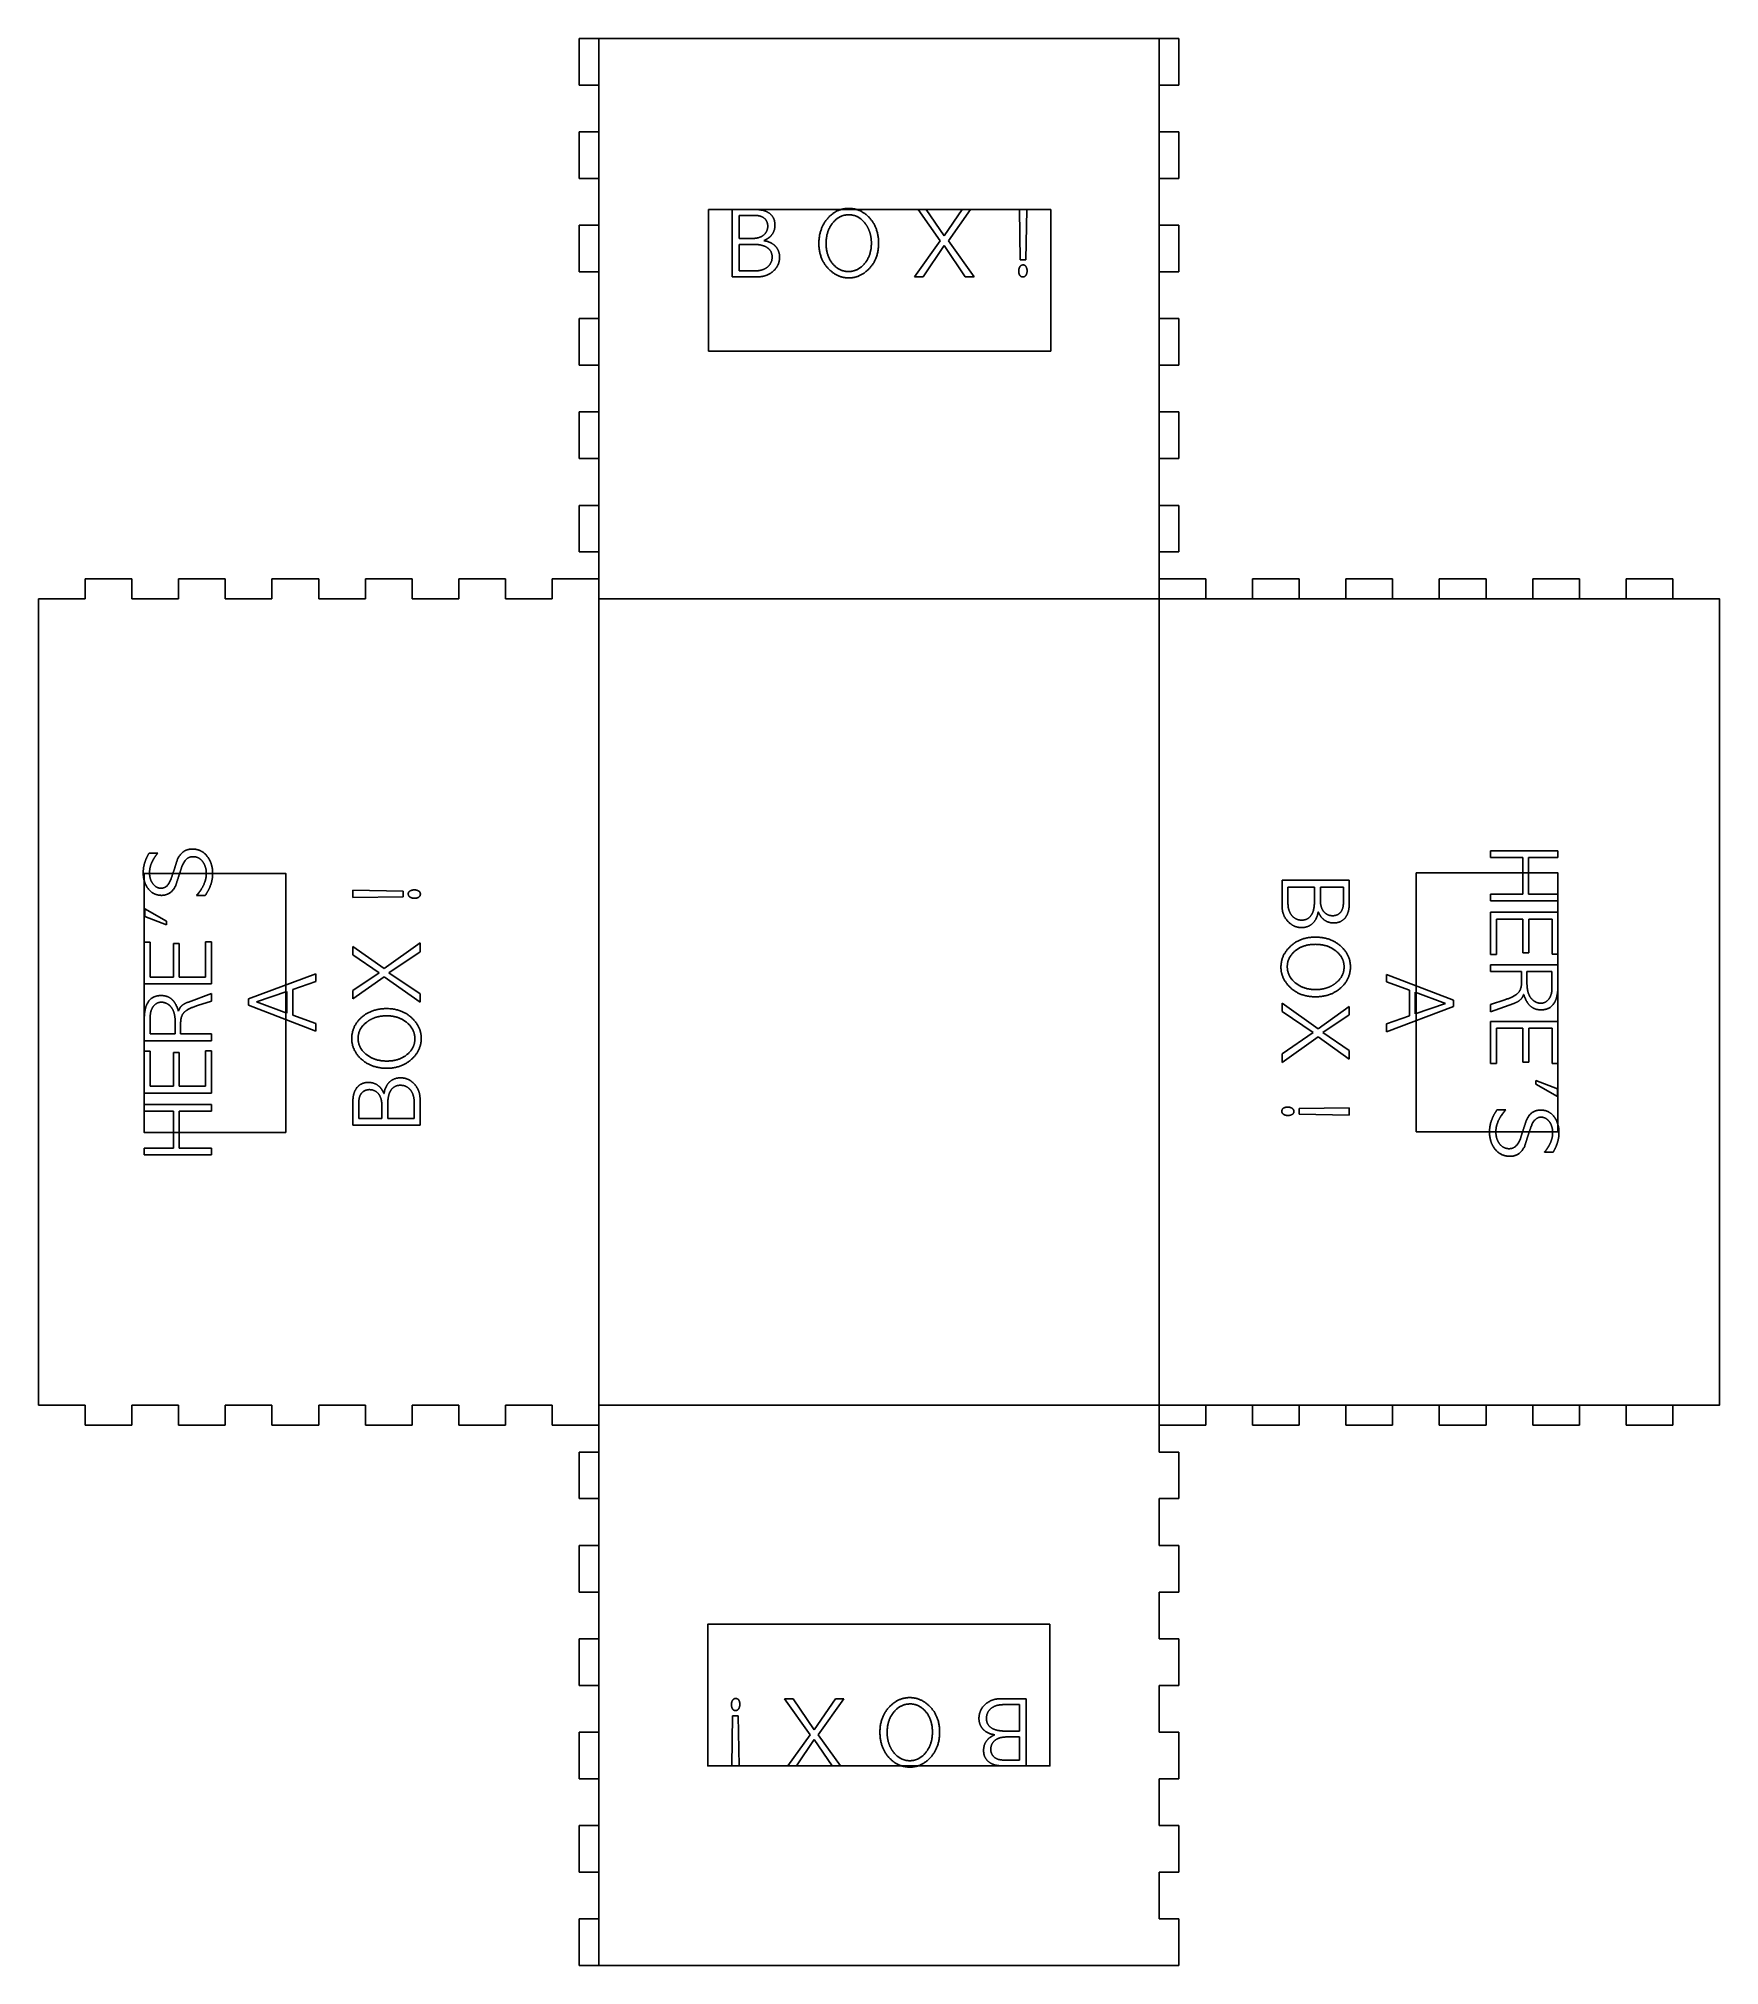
# Model space of a CAD drawing. Header units: millimetres. Extents: x -125 to 250, y -125 to 305.
import ezdxf

# ---------------------------------------------------------------- set-up
doc = ezdxf.new("R2010")
doc.units = ezdxf.units.MM
doc.layers.get('0').update_dxf_attribs({"linetype": 'CONTINUOUS'})

msp = doc.modelspace()

# ---------------------------------------------------------------- linework, layer by layer
for p, q in [((-4.4, 305), (0, 305)), ((-4.4, 294.58), (-4.4, 305)), ((129.4, 305), (125, 305)), ((129.4, 294.58), (129.4, 305)), ((0, 294.58), (-4.4, 294.58)), ((0, 284.17), (0, 294.58)), ((125, 284.17), (125, 294.58)), ((125, 294.58), (129.4, 294.58)), ((-4.4, 284.17), (0, 284.17)), ((-4.4, 273.75), (-4.4, 284.17)), ((129.4, 284.17), (125, 284.17)), ((129.4, 273.75), (129.4, 284.17)), ((0, 273.75), (-4.4, 273.75)), ((0, 263.33), (0, 273.75)), ((125, 263.33), (125, 273.75)), ((125, 273.75), (129.4, 273.75)), ((29.76, 266.84), (34.91, 266.84)), ((29.76, 251.84), (29.76, 266.84)), ((71.24, 266.84), (73.05, 266.84)), ((76.17, 259.88), (71.24, 266.84)), ((73.05, 266.84), (77.05, 260.95)), ((77.05, 260.95), (81.05, 266.84)), ((82.94, 266.84), (77.97, 259.88)), ((81.05, 266.84), (82.94, 266.84)), ((93.84, 266.84), (95.46, 266.84)), ((94.01, 255.63), (93.84, 266.84)), ((95.46, 266.84), (95.27, 255.63)), ((-4.4, 263.33), (0, 263.33)), ((-4.4, 252.92), (-4.4, 263.33)), ((34.81, 265.52), (31.27, 265.52)), ((31.27, 265.52), (31.27, 260.38)), ((129.4, 263.33), (125, 263.33)), ((129.4, 252.92), (129.4, 263.33)), ((31.27, 260.38), (34.12, 260.38)), ((34.54, 259.06), (31.27, 259.06)), ((31.27, 259.06), (31.27, 253.16)), ((70.45, 251.84), (76.17, 259.88)), ((77.05, 258.79), (72.34, 251.84)), ((81.76, 251.84), (77.05, 258.79)), ((77.97, 259.88), (83.73, 251.84)), ((95.27, 255.63), (94.01, 255.63)), ((0, 252.92), (-4.4, 252.92)), ((0, 242.5), (0, 252.92)), ((35.54, 251.84), (29.76, 251.84)), ((31.27, 253.16), (34.91, 253.16)), ((72.34, 251.84), (70.45, 251.84)), ((83.73, 251.84), (81.76, 251.84)), ((125, 242.5), (125, 252.92)), ((125, 252.92), (129.4, 252.92)), ((-4.4, 242.5), (0, 242.5)), ((-4.4, 232.08), (-4.4, 242.5)), ((129.4, 242.5), (125, 242.5)), ((129.4, 232.08), (129.4, 242.5)), ((0, 232.08), (-4.4, 232.08)), ((0, 221.67), (0, 232.08)), ((125, 221.67), (125, 232.08)), ((125, 232.08), (129.4, 232.08)), ((-4.4, 221.67), (0, 221.67)), ((-4.4, 211.25), (-4.4, 221.67)), ((129.4, 221.67), (125, 221.67)), ((129.4, 211.25), (129.4, 221.67)), ((0, 211.25), (-4.4, 211.25)), ((0, 200.83), (0, 211.25)), ((125, 200.83), (125, 211.25)), ((125, 211.25), (129.4, 211.25)), ((-4.4, 200.83), (0, 200.83)), ((-4.4, 190.42), (-4.4, 200.83)), ((129.4, 200.83), (125, 200.83)), ((129.4, 190.42), (129.4, 200.83)), ((0, 190.42), (-4.4, 190.42)), ((0, 180), (0, 190.42)), ((125, 180), (125, 190.42)), ((125, 190.42), (129.4, 190.42)), ((-114.58, 184.4), (-114.58, 180)), ((-104.17, 184.4), (-114.58, 184.4)), ((-104.17, 180), (-104.17, 184.4)), ((-93.75, 184.4), (-93.75, 180)), ((-83.33, 184.4), (-93.75, 184.4)), ((-83.33, 180), (-83.33, 184.4)), ((-72.92, 184.4), (-72.92, 180)), ((-62.5, 184.4), (-72.92, 184.4)), ((-62.5, 180), (-62.5, 184.4)), ((-52.08, 184.4), (-52.08, 180)), ((-41.67, 184.4), (-52.08, 184.4)), ((-41.67, 180), (-41.67, 184.4)), ((-31.25, 184.4), (-31.25, 180)), ((-20.83, 184.4), (-31.25, 184.4)), ((-20.83, 180), (-20.83, 184.4)), ((0, 184.4), (-10.42, 184.4)), ((-10.42, 184.4), (-10.42, 180)), ((0, 180), (0, 184.4)), ((125, 180), (125, 184.4)), ((125, 184.4), (135.42, 184.4)), ((135.42, 184.4), (135.42, 180)), ((145.83, 184.4), (156.25, 184.4)), ((145.83, 180), (145.83, 184.4)), ((156.25, 184.4), (156.25, 180)), ((166.67, 184.4), (177.08, 184.4)), ((166.67, 180), (166.67, 184.4)), ((177.08, 184.4), (177.08, 180)), ((187.5, 184.4), (197.92, 184.4)), ((187.5, 180), (187.5, 184.4)), ((197.92, 184.4), (197.92, 180)), ((208.33, 184.4), (218.75, 184.4)), ((208.33, 180), (208.33, 184.4)), ((218.75, 184.4), (218.75, 180)), ((229.17, 184.4), (239.58, 184.4)), ((229.17, 180), (229.17, 184.4)), ((239.58, 184.4), (239.58, 180)), ((-114.58, 180), (-125, 180)), ((-125, 180), (-125, 0)), ((-93.75, 180), (-104.17, 180)), ((-72.92, 180), (-83.33, 180)), ((-52.08, 180), (-62.5, 180)), ((-31.25, 180), (-41.67, 180)), ((-10.42, 180), (-20.83, 180)), ((135.42, 180), (145.83, 180)), ((156.25, 180), (166.67, 180)), ((177.08, 180), (187.5, 180)), ((197.92, 180), (208.33, 180)), ((218.75, 180), (229.17, 180)), ((239.58, 180), (250, 180)), ((-100.35, 123.19), (-98.42, 123.19)), ((198.95, 122.28), (198.95, 123.77)), ((198.95, 123.77), (213.95, 123.77)), ((206.15, 122.28), (198.95, 122.28)), ((206.15, 114.03), (206.15, 122.28)), ((213.95, 122.28), (207.41, 122.28)), ((207.41, 122.28), (207.41, 114.03)), ((213.95, 123.77), (213.95, 122.28)), ((152.42, 111.39), (152.42, 117.17)), ((152.42, 117.17), (167.42, 117.17)), ((167.42, 117.17), (167.42, 112.02)), ((-87.82, 113.76), (-89.77, 113.76)), ((-54.88, 113.31), (-54.88, 114.94)), ((-54.88, 114.94), (-43.66, 114.75)), ((-43.66, 113.49), (-54.88, 113.31)), ((-43.66, 114.75), (-43.66, 113.49)), ((159.64, 115.66), (153.74, 115.66)), ((153.74, 115.66), (153.74, 112.02)), ((159.64, 112.38), (159.64, 115.66)), ((166.1, 115.66), (160.96, 115.66)), ((160.96, 115.66), (160.96, 112.81)), ((166.1, 112.12), (166.1, 115.66)), ((198.95, 112.54), (198.95, 114.03)), ((198.95, 114.03), (206.15, 114.03)), ((213.95, 112.54), (198.95, 112.54)), ((207.41, 114.03), (213.95, 114.03)), ((213.95, 114.03), (213.95, 112.54)), ((-101.31, 109.05), (-101.31, 110.77)), ((-101.31, 110.77), (-96.47, 108.01)), ((-96.47, 107.21), (-101.31, 109.05)), ((-96.47, 108.01), (-96.47, 107.21)), ((198.95, 100.61), (198.95, 110.01)), ((198.95, 110.01), (213.97, 110.01)), ((206.15, 108.5), (200.27, 108.5)), ((200.27, 108.5), (200.27, 100.61)), ((206.15, 100.96), (206.15, 108.5)), ((212.65, 108.5), (207.47, 108.5)), ((207.47, 108.5), (207.47, 100.96)), ((212.65, 100.67), (212.65, 108.5)), ((213.97, 110.01), (213.97, 100.67)), ((-101.42, 94.04), (-101.42, 103.38)), ((-101.42, 103.38), (-100.1, 103.38)), ((-100.1, 103.38), (-100.1, 95.56)), ((-87.73, 95.56), (-87.73, 103.44)), ((-87.73, 103.44), (-86.41, 103.44)), ((-86.41, 103.44), (-86.41, 94.04)), ((-47.91, 97.45), (-39.88, 103.2)), ((-39.88, 103.2), (-39.88, 101.23)), ((-94.92, 95.56), (-94.92, 103.09)), ((-94.92, 103.09), (-93.6, 103.09)), ((-93.6, 103.09), (-93.6, 95.56)), ((-54.88, 100.53), (-54.88, 102.42)), ((-54.88, 102.42), (-47.91, 97.45)), ((-48.98, 96.53), (-54.88, 100.53)), ((-39.88, 101.23), (-46.82, 96.53)), ((200.27, 100.61), (198.95, 100.61)), ((207.47, 100.96), (206.15, 100.96)), ((213.97, 100.67), (212.65, 100.67)), ((-100.1, 95.56), (-94.92, 95.56)), ((-93.6, 95.56), (-87.73, 95.56)), ((-78.14, 90.73), (-63.14, 96.32)), ((-63.14, 96.32), (-63.14, 94.56)), ((-54.88, 92.53), (-48.98, 96.53)), ((-47.91, 95.65), (-54.88, 90.71)), ((-39.88, 89.93), (-47.91, 95.65)), ((-46.82, 96.53), (-39.88, 91.82)), ((175.69, 94.5), (175.69, 96.17)), ((175.69, 96.17), (190.69, 90.43)), ((198.95, 96.8), (198.95, 98.31)), ((198.95, 98.31), (213.95, 98.31)), ((205.86, 96.8), (198.95, 96.8)), ((205.86, 94.58), (205.86, 96.8)), ((212.63, 96.8), (207.05, 96.8)), ((207.05, 96.8), (207.05, 94.51)), ((212.63, 93.07), (212.63, 96.8)), ((213.95, 98.31), (213.95, 93.36)), ((-86.41, 94.04), (-101.42, 94.04)), ((-91.57, 90), (-86.41, 91.92)), ((-86.41, 91.92), (-86.41, 90.21)), ((-78.14, 89.26), (-78.14, 90.73)), ((-69.59, 92.34), (-76.34, 90.02)), ((-69.59, 87.52), (-69.59, 92.34)), ((-63.14, 94.56), (-68.27, 92.76)), ((-68.27, 92.76), (-68.27, 87.06)), ((-54.88, 90.71), (-54.88, 92.53)), ((-39.88, 91.82), (-39.88, 89.93)), ((180.82, 92.63), (175.69, 94.5)), ((180.82, 86.93), (180.82, 92.63)), ((188.89, 89.66), (182.14, 92.17)), ((182.14, 92.17), (182.14, 87.35)), ((190.69, 90.43), (190.69, 88.96)), ((198.95, 89.47), (202.09, 90.47)), ((-101.41, 81.37), (-101.41, 86.33)), ((-100.09, 86.62), (-100.09, 82.89)), ((-86.41, 90.21), (-89.54, 89.22)), ((-63.14, 83.52), (-78.14, 89.26)), ((-76.34, 90.02), (-69.59, 87.52)), ((-68.27, 87.06), (-63.14, 85.18)), ((152.42, 87.87), (152.42, 89.76)), ((152.42, 89.76), (160.46, 84.04)), ((159.37, 83.16), (152.42, 87.87)), ((160.46, 84.04), (167.42, 88.98)), ((167.42, 87.16), (161.53, 83.16)), ((167.42, 88.98), (167.42, 87.16)), ((190.69, 88.96), (175.69, 83.37)), ((175.69, 85.13), (180.82, 86.93)), ((182.14, 87.35), (188.89, 89.66)), ((204.12, 89.69), (198.95, 87.77)), ((198.95, 87.77), (198.95, 89.47)), ((-100.09, 82.89), (-94.5, 82.89)), ((-94.5, 82.89), (-94.5, 85.18)), ((-93.31, 85.11), (-93.31, 82.89)), ((-93.31, 82.89), (-86.41, 82.89)), ((-86.41, 82.89), (-86.41, 81.37)), ((-63.14, 85.18), (-63.14, 83.52)), ((152.42, 78.45), (159.37, 83.16)), ((160.46, 82.24), (152.42, 76.48)), ((167.42, 77.27), (160.46, 82.24)), ((161.53, 83.16), (167.42, 79.16)), ((175.69, 83.37), (175.69, 85.13)), ((198.95, 76.25), (198.95, 85.64)), ((198.95, 85.64), (213.97, 85.64)), ((206.15, 84.13), (200.27, 84.13)), ((200.27, 84.13), (200.27, 76.25)), ((206.15, 76.59), (206.15, 84.13)), ((212.65, 84.13), (207.47, 84.13)), ((207.47, 84.13), (207.47, 76.59)), ((212.65, 76.31), (212.65, 84.13)), ((213.97, 85.64), (213.97, 76.31)), ((-101.42, 69.68), (-101.42, 79.02)), ((-101.42, 79.02), (-100.1, 79.02)), ((-86.41, 81.37), (-101.41, 81.37)), ((-100.1, 79.02), (-100.1, 71.19)), ((-94.92, 71.19), (-94.92, 78.73)), ((-94.92, 78.73), (-93.6, 78.73)), ((-93.6, 78.73), (-93.6, 71.19)), ((-87.73, 71.19), (-87.73, 79.07)), ((-87.73, 79.07), (-86.41, 79.07)), ((-86.41, 79.07), (-86.41, 69.68)), ((152.42, 76.48), (152.42, 78.45)), ((167.42, 79.16), (167.42, 77.27)), ((200.27, 76.25), (198.95, 76.25)), ((207.47, 76.59), (206.15, 76.59)), ((213.97, 76.31), (212.65, 76.31)), ((-86.41, 69.68), (-101.42, 69.68)), ((-100.1, 71.19), (-94.92, 71.19)), ((-93.6, 71.19), (-87.73, 71.19)), ((209.02, 71.67), (209.02, 72.48)), ((209.02, 72.48), (213.86, 70.64)), ((213.86, 68.92), (209.02, 71.67)), ((213.86, 70.64), (213.86, 68.92)), ((-101.41, 65.66), (-101.41, 67.15)), ((-101.41, 67.15), (-86.41, 67.15)), ((-94.86, 65.66), (-101.41, 65.66)), ((-94.86, 57.41), (-94.86, 65.66)), ((-86.41, 65.66), (-93.6, 65.66)), ((-93.6, 65.66), (-93.6, 57.41)), ((-86.41, 67.15), (-86.41, 65.66)), ((-54.88, 62.52), (-54.88, 67.67)), ((-53.55, 67.57), (-53.55, 64.03)), ((-48.41, 64.03), (-48.41, 66.88)), ((-47.09, 67.3), (-47.09, 64.03)), ((-41.2, 64.03), (-41.2, 67.67)), ((-39.88, 68.3), (-39.88, 62.52)), ((156.21, 66.2), (167.42, 66.37)), ((156.21, 64.94), (156.21, 66.2)), ((167.42, 64.75), (156.21, 64.94)), ((167.42, 66.37), (167.42, 64.75)), ((200.37, 65.93), (202.32, 65.93)), ((-39.88, 62.52), (-54.88, 62.52)), ((-53.55, 64.03), (-48.41, 64.03)), ((-47.09, 64.03), (-41.2, 64.03)), ((-101.41, 55.92), (-101.41, 57.41)), ((-101.41, 57.41), (-94.86, 57.41)), ((-86.41, 55.92), (-101.41, 55.92)), ((-93.6, 57.41), (-86.41, 57.41)), ((-86.41, 57.41), (-86.41, 55.92)), ((212.9, 56.5), (210.97, 56.5)), ((-114.58, 0), (-125, 0)), ((-114.58, -4.4), (-114.58, 0)), ((-93.75, 0), (-104.17, 0)), ((-104.17, 0), (-104.17, -4.4)), ((-93.75, -4.4), (-93.75, 0)), ((-72.92, 0), (-83.33, 0)), ((-83.33, 0), (-83.33, -4.4)), ((-72.92, -4.4), (-72.92, 0)), ((-62.5, 0), (-62.5, -4.4)), ((-52.08, 0), (-62.5, 0)), ((-52.08, -4.4), (-52.08, 0)), ((-31.25, 0), (-41.67, 0)), ((-41.67, 0), (-41.67, -4.4)), ((-31.25, -4.4), (-31.25, 0)), ((-10.42, 0), (-20.83, 0)), ((-20.83, 0), (-20.83, -4.4)), ((-10.42, -4.4), (-10.42, 0)), ((0, 0), (0, -10.42)), ((125, 0), (0, 0)), ((0, 0), (0, -4.4)), ((0, 0), (0, -125)), ((60, 0), (62.5, 0)), ((125, 0), (125, -10.42)), ((125, 0), (125, -4.4)), ((135.42, 0), (145.83, 0)), ((135.42, -4.4), (135.42, 0)), ((145.83, 0), (145.83, -4.4)), ((156.25, -4.4), (156.25, 0)), ((156.25, 0), (166.67, 0)), ((166.67, 0), (166.67, -4.4)), ((177.08, 0), (187.5, 0)), ((177.08, -4.4), (177.08, 0)), ((187.5, 0), (187.5, -4.4)), ((197.92, 0), (208.33, 0)), ((197.92, -4.4), (197.92, 0)), ((208.33, 0), (208.33, -4.4)), ((218.75, 0), (229.17, 0)), ((218.75, -4.4), (218.75, 0)), ((229.17, 0), (229.17, -4.4)), ((239.58, 0), (250, 0)), ((239.58, -4.4), (239.58, 0)), ((-104.17, -4.4), (-114.58, -4.4)), ((-83.33, -4.4), (-93.75, -4.4)), ((-62.5, -4.4), (-72.92, -4.4)), ((-41.67, -4.4), (-52.08, -4.4)), ((-20.83, -4.4), (-31.25, -4.4)), ((0, -4.4), (-10.42, -4.4)), ((125, -4.4), (135.42, -4.4)), ((145.83, -4.4), (156.25, -4.4)), ((166.67, -4.4), (177.08, -4.4)), ((187.5, -4.4), (197.92, -4.4)), ((208.33, -4.4), (218.75, -4.4)), ((229.17, -4.4), (239.58, -4.4)), ((0, -10.42), (-4.4, -10.42)), ((-4.4, -10.42), (-4.4, -20.83)), ((125, -10.42), (129.4, -10.42)), ((129.4, -10.42), (129.4, -20.83)), ((-4.4, -20.83), (0, -20.83)), ((0, -20.83), (0, -31.25)), ((125, -20.83), (125, -31.25)), ((129.4, -20.83), (125, -20.83)), ((-4.4, -31.25), (-4.4, -41.67)), ((0, -31.25), (-4.4, -31.25)), ((125, -31.25), (129.4, -31.25)), ((129.4, -31.25), (129.4, -41.67)), ((-4.4, -41.67), (0, -41.67)), ((0, -41.67), (0, -52.08)), ((129.4, -41.67), (125, -41.67)), ((125, -41.67), (125, -52.08)), ((-4.4, -52.08), (-4.4, -62.5)), ((0, -52.08), (-4.4, -52.08)), ((125, -52.08), (129.4, -52.08)), ((129.4, -52.08), (129.4, -62.5)), ((-4.4, -62.5), (0, -62.5)), ((0, -62.5), (0, -72.92)), ((129.4, -62.5), (125, -62.5)), ((125, -62.5), (125, -72.92)), ((47.15, -73.51), (41.39, -65.48)), ((41.39, -65.48), (43.36, -65.48)), ((43.36, -65.48), (48.07, -72.42)), ((48.07, -72.42), (52.78, -65.48)), ((54.67, -65.48), (48.95, -73.51)), ((52.78, -65.48), (54.67, -65.48)), ((89.58, -65.48), (95.36, -65.48)), ((93.85, -66.8), (90.22, -66.8)), ((93.85, -72.69), (93.85, -66.8)), ((95.36, -65.48), (95.36, -80.48)), ((0, -72.92), (-4.4, -72.92)), ((-4.4, -72.92), (-4.4, -83.33)), ((29.66, -80.48), (29.85, -69.27)), ((29.85, -69.27), (31.11, -69.27)), ((31.11, -69.27), (31.28, -80.48)), ((90.58, -72.69), (93.85, -72.69)), ((125, -72.92), (129.4, -72.92)), ((129.4, -72.92), (129.4, -83.33)), ((42.18, -80.48), (47.15, -73.51)), ((48.07, -74.58), (44.07, -80.48)), ((52.07, -80.48), (48.07, -74.58)), ((48.95, -73.51), (53.89, -80.48)), ((93.85, -74.01), (91, -74.01)), ((93.85, -79.16), (93.85, -74.01)), ((31.28, -80.48), (29.66, -80.48)), ((44.07, -80.48), (42.18, -80.48)), ((53.89, -80.48), (52.07, -80.48)), ((95.36, -80.48), (90.22, -80.48)), ((90.31, -79.16), (93.85, -79.16)), ((-4.4, -83.33), (0, -83.33)), ((0, -83.33), (0, -93.75)), ((125, -83.33), (125, -93.75)), ((129.4, -83.33), (125, -83.33)), ((0, -93.75), (-4.4, -93.75)), ((-4.4, -93.75), (-4.4, -104.17)), ((125, -93.75), (129.4, -93.75)), ((129.4, -93.75), (129.4, -104.17)), ((-4.4, -104.17), (0, -104.17)), ((0, -104.17), (0, -114.58)), ((125, -104.17), (125, -114.58)), ((129.4, -104.17), (125, -104.17)), ((0, -114.58), (-4.4, -114.58)), ((-4.4, -114.58), (-4.4, -125)), ((125, -114.58), (129.4, -114.58)), ((129.4, -114.58), (129.4, -125)), ((-4.4, -125), (0, -125)), ((0, -125), (125, -125)), ((129.4, -125), (125, -125))]:
    msp.add_line(p, q)
for points in [[(0, 0), (125, 0), (125, 180), (250, 180), (250, 0), (125, 0), (125, 180), (0, 180), (0, 305), (125, 305), (125, 180), (0, 180)], [(24.48, 235.24), (100.82, 235.24), (100.82, 266.84), (24.48, 266.84)], [(-69.8, 60.87), (-69.8, 118.65), (-101.41, 118.65), (-101.41, 60.87)], [(182.35, 118.81), (182.35, 61.04), (213.95, 61.04), (213.95, 118.81)], [(100.64, -48.87), (24.3, -48.87), (24.3, -80.48), (100.64, -80.48)]]:
    msp.add_lwpolyline(points, close=True)
for points in [[(34.91, 266.84), (36.84, 266.84), (37.97, 266.06)], [(51.1, 264.93), (53.05, 267.09), (55.73, 267.09)], [(55.73, 267.09), (58.45, 267.09), (60.4, 264.97)], [(37.03, 264.8), (36.25, 265.52), (34.81, 265.52)], [(36.76, 261.14), (37.68, 261.93), (37.68, 263.15)], [(37.68, 263.15), (37.68, 264.11), (37.03, 264.8)], [(37.97, 266.06), (39.29, 265.12), (39.29, 263.38)], [(39.29, 263.38), (39.29, 261.93), (38.35, 260.93)], [(49.09, 259.3), (49.09, 262.63), (51.1, 264.93)], [(52.15, 263.82), (50.7, 262), (50.7, 259.29)], [(55.75, 265.68), (53.63, 265.68), (52.15, 263.82)], [(59.35, 263.82), (57.89, 265.68), (55.75, 265.68)], [(60.44, 261.77), (60.07, 262.9), (59.35, 263.82)], [(60.4, 264.97), (62.41, 262.73), (62.41, 259.32)], [(34.12, 260.38), (35.84, 260.38), (36.76, 261.14)], [(37.58, 258.33), (36.53, 259.06), (34.54, 259.06)], [(37.68, 260.38), (37.3, 260.13), (36.8, 259.9)], [(36.8, 259.9), (38.77, 259.57), (39.65, 258.35)], [(38.66, 256.22), (38.66, 257.6), (37.58, 258.33)], [(38.35, 260.93), (38.08, 260.62), (37.68, 260.38)], [(39.65, 258.35), (40.32, 257.41), (40.32, 256.24)], [(51.23, 253.62), (49.09, 255.82), (49.09, 259.3)], [(50.7, 259.29), (50.7, 256.45), (52.23, 254.67)], [(59.29, 254.79), (60.8, 256.61), (60.8, 259.32)], [(62.41, 259.32), (62.41, 255.78), (60.23, 253.58)], [(60.8, 259.32), (60.8, 260.64), (60.44, 261.77)], [(34.91, 253.16), (36.55, 253.16), (37.6, 253.99)], [(37.6, 253.99), (38.66, 254.87), (38.66, 256.22)], [(40.32, 256.24), (40.32, 254.35), (38.89, 253.09)], [(52.23, 254.67), (53.66, 253.01), (55.67, 253.01)], [(55.67, 253.01), (57.8, 253.01), (59.29, 254.79)], [(93.67, 253.07), (93.67, 253.64), (93.91, 254.06)], [(93.91, 254.06), (94.16, 254.48), (94.66, 254.48)], [(94.66, 254.48), (95.1, 254.48), (95.31, 254.06)], [(95.31, 254.06), (95.54, 253.66), (95.54, 253.16)], [(38.89, 253.09), (37.51, 251.84), (35.54, 251.84)], [(55.79, 251.59), (53.19, 251.59), (51.23, 253.62)], [(60.23, 253.58), (58.29, 251.59), (55.79, 251.59)], [(93.9, 252.17), (93.67, 252.57), (93.67, 253.07)], [(94.6, 251.79), (94.14, 251.79), (93.9, 252.17)], [(95.29, 252.19), (95.04, 251.79), (94.6, 251.79)], [(95.54, 253.16), (95.54, 252.59), (95.29, 252.19)], [(-101.65, 118.85), (-101.65, 120.19), (-101.16, 121.53)], [(-101.16, 121.53), (-100.93, 122.21), (-100.35, 123.19)], [(-99.7, 121.18), (-100.24, 120.03), (-100.24, 118.85)], [(-99.17, 122.18), (-99.49, 121.68), (-99.7, 121.18)], [(-98.42, 123.19), (-98.84, 122.69), (-99.17, 122.18)], [(-94.67, 119.73), (-94.35, 120.78), (-94, 121.85)], [(-94, 121.85), (-92.91, 124.13), (-90.75, 124.13)], [(-90.54, 122.43), (-92.18, 122.43), (-93.04, 120.21)], [(-90.75, 124.13), (-88.64, 124.13), (-87.36, 122.5)], [(-88.34, 121.26), (-89.18, 122.43), (-90.54, 122.43)], [(-87.57, 118.68), (-87.57, 120.21), (-88.34, 121.26)], [(-87.36, 122.5), (-86.16, 120.95), (-86.16, 118.66)], [(-100.49, 115.21), (-101.65, 116.67), (-101.65, 118.85)], [(-100.24, 118.85), (-100.24, 117.36), (-99.49, 116.38)], [(-99.49, 116.38), (-98.73, 115.38), (-97.67, 115.38)], [(-97.67, 115.38), (-96.14, 115.38), (-95.38, 117.64)], [(-95.38, 117.64), (-95.02, 118.69), (-94.67, 119.73)], [(-93.71, 118.1), (-94.06, 117.07), (-94.38, 116.03)], [(-93.04, 120.21), (-93.37, 119.13), (-93.71, 118.1)], [(-89.77, 113.76), (-88.45, 115.23), (-87.92, 116.74)], [(-87.92, 116.74), (-87.73, 117.24), (-87.65, 117.72)], [(-87.65, 117.72), (-87.57, 118.2), (-87.57, 118.68)], [(-86.16, 118.66), (-86.16, 117.13), (-86.75, 115.71)], [(-97.56, 113.8), (-99.36, 113.8), (-100.49, 115.21)], [(-94.38, 116.03), (-95.42, 113.8), (-97.56, 113.8)], [(-86.75, 115.71), (-87.08, 114.89), (-87.82, 113.76)], [(-42.52, 114.14), (-42.52, 114.58), (-42.09, 114.79)], [(-42.09, 113.39), (-42.52, 113.64), (-42.52, 114.14)], [(-42.09, 114.79), (-41.69, 115.02), (-41.2, 115.02)], [(-41.1, 113.14), (-41.67, 113.14), (-42.09, 113.39)], [(-41.2, 115.02), (-40.62, 115.02), (-40.22, 114.77)], [(-40.2, 113.37), (-40.6, 113.14), (-41.1, 113.14)], [(-40.22, 114.77), (-39.82, 114.52), (-39.82, 114.08)], [(-39.82, 114.08), (-39.82, 113.62), (-40.2, 113.37)], [(153.74, 112.02), (153.74, 110.38), (154.57, 109.32)], [(158.91, 109.34), (159.64, 110.39), (159.64, 112.38)], [(160.96, 112.81), (160.96, 111.08), (161.72, 110.16)], [(165.38, 109.9), (166.1, 110.68), (166.1, 112.12)], [(167.42, 112.02), (167.42, 110.09), (166.64, 108.96)], [(153.67, 108.04), (152.42, 109.42), (152.42, 111.39)], [(156.82, 106.61), (154.93, 106.61), (153.67, 108.04)], [(154.57, 109.32), (155.45, 108.27), (156.8, 108.27)], [(156.8, 108.27), (158.18, 108.27), (158.91, 109.34)], [(160.48, 110.13), (160.15, 108.16), (158.93, 107.28)], [(160.96, 109.25), (160.71, 109.63), (160.48, 110.13)], [(161.51, 108.58), (161.2, 108.84), (160.96, 109.25)], [(163.96, 107.64), (162.51, 107.64), (161.51, 108.58)], [(161.72, 110.16), (162.51, 109.25), (163.73, 109.25)], [(163.73, 109.25), (164.69, 109.25), (165.38, 109.9)], [(166.64, 108.96), (165.7, 107.64), (163.96, 107.64)], [(154.2, 102.34), (156.4, 104.48), (159.88, 104.48)], [(158.93, 107.28), (157.99, 106.61), (156.82, 106.61)], [(159.88, 104.48), (163.21, 104.48), (165.51, 102.47)], [(152.17, 97.78), (152.17, 100.38), (154.2, 102.34)], [(155.25, 101.34), (153.59, 99.91), (153.59, 97.9)], [(159.87, 102.87), (157.03, 102.87), (155.25, 101.34)], [(164.4, 101.42), (162.58, 102.87), (159.87, 102.87)], [(166.26, 97.82), (166.26, 99.94), (164.4, 101.42)], [(165.51, 102.47), (167.67, 100.52), (167.67, 97.84)], [(154.16, 93.34), (152.17, 95.28), (152.17, 97.78)], [(153.59, 97.9), (153.59, 95.77), (155.37, 94.28)], [(164.4, 94.22), (166.26, 95.68), (166.26, 97.82)], [(167.67, 97.84), (167.67, 95.12), (165.55, 93.17)], [(-100.76, 89.62), (-99.84, 91.44), (-97.69, 91.44)], [(-97.69, 91.44), (-96.22, 91.44), (-95.28, 90.62)], [(-95.28, 90.62), (-94.35, 89.79), (-93.79, 87.97)], [(159.9, 91.16), (156.36, 91.16), (154.16, 93.34)], [(155.37, 94.28), (157.19, 92.77), (159.9, 92.77)], [(165.55, 93.17), (163.31, 91.16), (159.9, 91.16)], [(159.9, 92.77), (161.22, 92.77), (162.35, 93.13)], [(162.35, 93.13), (163.48, 93.5), (164.4, 94.22)], [(202.09, 90.47), (204.44, 91.25), (205.17, 92.12)], [(205.8, 90.74), (205.23, 90.07), (204.12, 89.69)], [(205.17, 92.12), (205.86, 92.86), (205.86, 94.58)], [(206.07, 91.14), (205.96, 90.89), (205.8, 90.74)], [(206.34, 91.71), (206.2, 91.39), (206.07, 91.14)], [(207.83, 89.07), (206.89, 89.9), (206.34, 91.71)], [(207.05, 94.51), (207.05, 93.13), (207.3, 92.19)], [(207.3, 92.19), (207.56, 91.24), (208.14, 90.64)], [(208.14, 90.64), (208.5, 90.24), (209.04, 89.99)], [(210.13, 89.72), (211.18, 89.72), (211.87, 90.58)], [(211.87, 90.58), (212.63, 91.52), (212.63, 93.07)], [(213.95, 93.36), (213.95, 91.37), (213.3, 90.07)], [(-101.41, 86.33), (-101.41, 88.32), (-100.76, 89.62)], [(-99.32, 89.1), (-100.09, 88.17), (-100.09, 86.62)], [(-97.58, 89.96), (-98.63, 89.96), (-99.32, 89.1)], [(-96.49, 89.7), (-97.02, 89.96), (-97.58, 89.96)], [(-95.59, 89.05), (-95.95, 89.45), (-96.49, 89.7)], [(-94.75, 87.5), (-95.02, 88.45), (-95.59, 89.05)], [(-94.5, 85.18), (-94.5, 86.56), (-94.75, 87.5)], [(-93.79, 87.97), (-93.66, 88.3), (-93.52, 88.55)], [(-93.52, 88.55), (-93.41, 88.8), (-93.26, 88.95)], [(-92.62, 87.57), (-93.31, 86.83), (-93.31, 85.11)], [(-93.26, 88.95), (-92.68, 89.62), (-91.57, 90)], [(-89.54, 89.22), (-91.9, 88.43), (-92.62, 87.57)], [(-55.12, 81.85), (-55.12, 84.57), (-53, 86.52)], [(-53, 86.52), (-50.76, 88.53), (-47.36, 88.53)], [(-49.8, 86.56), (-50.93, 86.19), (-51.85, 85.46)], [(-47.36, 86.92), (-48.68, 86.92), (-49.8, 86.56)], [(-47.36, 88.53), (-43.82, 88.53), (-41.62, 86.34)], [(-42.82, 85.41), (-44.64, 86.92), (-47.36, 86.92)], [(-41.62, 86.34), (-39.63, 84.41), (-39.63, 81.91)], [(210.24, 88.25), (208.77, 88.25), (207.83, 89.07)], [(209.04, 89.99), (209.57, 89.72), (210.13, 89.72)], [(213.3, 90.07), (212.38, 88.25), (210.24, 88.25)], [(-52.96, 77.22), (-55.12, 79.17), (-55.12, 81.85)], [(-51.85, 85.46), (-53.71, 84.01), (-53.71, 81.87)], [(-53.71, 81.87), (-53.71, 79.74), (-51.85, 78.27)], [(-41.04, 81.79), (-41.04, 83.91), (-42.82, 85.41)], [(-42.71, 78.35), (-41.04, 79.78), (-41.04, 81.79)], [(-39.63, 81.91), (-39.63, 79.3), (-41.65, 77.35)], [(-51.85, 78.27), (-50.03, 76.82), (-47.32, 76.82)], [(-47.32, 76.82), (-44.49, 76.82), (-42.71, 78.35)], [(-47.34, 75.21), (-50.67, 75.21), (-52.96, 77.22)], [(-41.65, 77.35), (-43.85, 75.21), (-47.34, 75.21)], [(-54.88, 67.67), (-54.88, 69.6), (-54.09, 70.73)], [(-54.09, 70.73), (-53.15, 72.05), (-51.41, 72.05)], [(-52.83, 69.79), (-53.55, 69.01), (-53.55, 67.57)], [(-51.18, 70.44), (-52.14, 70.44), (-52.83, 69.79)], [(-51.41, 72.05), (-49.96, 72.05), (-48.96, 71.11)], [(-49.17, 69.52), (-49.96, 70.44), (-51.18, 70.44)], [(-48.41, 66.88), (-48.41, 68.61), (-49.17, 69.52)], [(-48.96, 71.11), (-48.66, 70.84), (-48.41, 70.44)], [(-48.41, 70.44), (-48.16, 70.06), (-47.93, 69.56)], [(-47.93, 69.56), (-47.6, 71.53), (-46.38, 72.41)], [(-46.36, 70.35), (-47.09, 69.29), (-47.09, 67.3)], [(-46.38, 72.41), (-45.44, 73.08), (-44.28, 73.08)], [(-44.26, 71.42), (-45.63, 71.42), (-46.36, 70.35)], [(-44.28, 73.08), (-42.38, 73.08), (-41.12, 71.65)], [(-42.02, 70.37), (-42.9, 71.42), (-44.26, 71.42)], [(-41.2, 67.67), (-41.2, 69.31), (-42.02, 70.37)], [(-41.12, 71.65), (-39.88, 70.27), (-39.88, 68.3)], [(152.37, 65.61), (152.37, 66.07), (152.75, 66.32)], [(152.77, 64.92), (152.37, 65.17), (152.37, 65.61)], [(152.75, 66.32), (153.15, 66.55), (153.65, 66.55)], [(153.74, 64.67), (153.17, 64.67), (152.77, 64.92)], [(153.65, 66.55), (154.22, 66.55), (154.64, 66.3)], [(154.64, 64.9), (154.24, 64.67), (153.74, 64.67)], [(154.64, 66.3), (155.06, 66.05), (155.06, 65.55)], [(155.06, 65.55), (155.06, 65.11), (154.64, 64.9)], [(199.3, 63.98), (199.62, 64.8), (200.37, 65.93)], [(202.32, 65.93), (201, 64.46), (200.46, 62.95)], [(206.93, 63.65), (207.96, 65.89), (210.11, 65.89)], [(210.11, 65.89), (211.91, 65.89), (213.04, 64.48)], [(198.7, 61.03), (198.7, 62.56), (199.3, 63.98)], [(199.91, 57.19), (198.7, 58.74), (198.7, 61.03)], [(200.2, 61.97), (200.12, 61.49), (200.12, 61.01)], [(200.12, 61.01), (200.12, 59.48), (200.89, 58.43)], [(200.46, 62.95), (200.27, 62.45), (200.2, 61.97)], [(205.59, 59.48), (205.92, 60.55), (206.26, 61.59)], [(206.26, 61.59), (206.61, 62.62), (206.93, 63.65)], [(207.93, 62.05), (207.56, 60.99), (207.22, 59.96)], [(210.22, 64.3), (208.69, 64.3), (207.93, 62.05)], [(212.04, 63.31), (211.27, 64.3), (210.22, 64.3)], [(212.79, 60.84), (212.79, 62.33), (212.04, 63.31)], [(212.25, 58.51), (212.79, 59.65), (212.79, 60.84)], [(213.04, 64.48), (214.2, 63.02), (214.2, 60.84)], [(214.2, 60.84), (214.2, 59.5), (213.7, 58.16)], [(203.3, 55.56), (201.19, 55.56), (199.91, 57.19)], [(200.89, 58.43), (201.73, 57.26), (203.09, 57.26)], [(203.09, 57.26), (204.73, 57.26), (205.59, 59.48)], [(206.55, 57.84), (205.46, 55.56), (203.3, 55.56)], [(207.22, 59.96), (206.89, 58.91), (206.55, 57.84)], [(210.97, 56.5), (211.39, 57), (211.71, 57.51)], [(211.71, 57.51), (212.04, 58.01), (212.25, 58.51)], [(213.7, 58.16), (213.48, 57.47), (212.9, 56.5)], [(29.58, -66.8), (29.58, -66.22), (29.83, -65.82)], [(29.81, -67.7), (29.58, -67.3), (29.58, -66.8)], [(30.46, -68.12), (30.02, -68.12), (29.81, -67.7)], [(29.83, -65.82), (30.08, -65.42), (30.52, -65.42)], [(31.21, -67.7), (30.96, -68.12), (30.46, -68.12)], [(30.52, -65.42), (30.98, -65.42), (31.23, -65.8)], [(31.45, -66.7), (31.45, -67.28), (31.21, -67.7)], [(31.23, -65.8), (31.45, -66.2), (31.45, -66.7)], [(62.71, -72.96), (62.71, -69.42), (64.89, -67.22)], [(65.83, -68.42), (64.32, -70.24), (64.32, -72.96)], [(64.89, -67.22), (66.83, -65.23), (69.33, -65.23)], [(69.45, -66.64), (67.32, -66.64), (65.83, -68.42)], [(69.33, -65.23), (71.94, -65.23), (73.89, -67.26)], [(72.89, -68.31), (71.46, -66.64), (69.45, -66.64)], [(74.42, -72.92), (74.42, -70.09), (72.89, -68.31)], [(73.89, -67.26), (76.03, -69.46), (76.03, -72.94)], [(84.8, -69.88), (84.8, -67.98), (86.24, -66.72)], [(86.24, -66.72), (87.61, -65.48), (89.58, -65.48)], [(87.52, -67.62), (86.47, -68.5), (86.47, -69.86)], [(90.22, -66.8), (88.57, -66.8), (87.52, -67.62)], [(64.72, -78.6), (62.71, -76.36), (62.71, -72.96)], [(64.32, -72.96), (64.32, -74.28), (64.68, -75.41)], [(72.97, -77.45), (74.42, -75.64), (74.42, -72.92)], [(76.03, -72.94), (76.03, -76.27), (74.02, -78.56)], [(85.47, -71.98), (84.8, -71.05), (84.8, -69.88)], [(88.32, -73.53), (86.35, -73.21), (85.47, -71.98)], [(86.47, -69.86), (86.47, -71.24), (87.54, -71.96)], [(87.54, -71.96), (88.59, -72.69), (90.58, -72.69)], [(64.68, -75.41), (65.05, -76.54), (65.77, -77.45)], [(85.83, -77.01), (85.83, -75.56), (86.77, -74.57)], [(87.15, -79.69), (85.83, -78.76), (85.83, -77.01)], [(86.77, -74.57), (87.04, -74.26), (87.44, -74.01)], [(87.44, -74.01), (87.82, -73.76), (88.32, -73.53)], [(88.36, -74.78), (87.44, -75.56), (87.44, -76.78)], [(87.44, -76.78), (87.44, -77.74), (88.09, -78.43)], [(91, -74.01), (89.28, -74.01), (88.36, -74.78)], [(69.39, -80.73), (66.67, -80.73), (64.72, -78.6)], [(65.77, -77.45), (67.23, -79.31), (69.37, -79.31)], [(69.37, -79.31), (71.5, -79.31), (72.97, -77.45)], [(74.02, -78.56), (72.07, -80.73), (69.39, -80.73)], [(90.22, -80.48), (88.28, -80.48), (87.15, -79.69)], [(88.09, -78.43), (88.88, -79.16), (90.31, -79.16)]]:
    msp.add_open_spline(points, degree=2)

doc.saveas('drawing.dxf')
